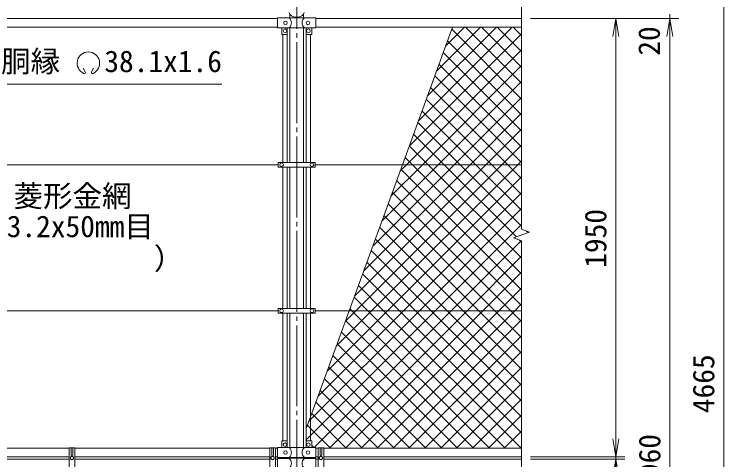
# Model space of a CAD drawing. Units: millimetres, scale not verified. Extents: x -8400 to 8400, y -5940 to 5940.
# Drawn here: x -5951 to -2794, y -444 to 1539 of the extents above; entities that cross this region are included whole.
import ezdxf
from ezdxf.enums import TextEntityAlignment as Align

# ---------------------------------------------------------------- set-up
doc = ezdxf.new("R2010")
doc.units = ezdxf.units.MM
doc.header["$LTSCALE"] = 20
doc.linetypes.add('LONG_CHAIN', pattern=[21, 18, -1, 1, -1])
for name, color, linetype, lineweight in [('0-3_D-STR1', 1, 'Continuous', 9), ('0-6_D-BMK', 2, 'LONG_CHAIN', 9), ('0-7_D-STR2', 7, 'Continuous', 9), ('0-8_D-STR-DIM', 7, 'Continuous', 9), ('0-9_0', 7, 'Continuous', 9), ('0-A_D-STR3', 3, 'Continuous', 9), ('0-D_D-STR-TXT', 7, 'Continuous', 9)]:
    doc.layers.add(name, color=color, linetype=linetype, lineweight=lineweight)
doc.styles.add('ＭＳ ゴシック', font='')
doc.styles.get('ＭＳ ゴシック').set_extended_font_data('MS Gothic')

# ---------------------------------------------------------------- blocks, each defined once
blk = doc.blocks.new('_Open')
at = {"layer": '0-9_0'}
blk.add_line((-20, 3.333), (0, 0), dxfattribs=at)
blk.add_lwpolyline([(-20, -3.333), (0, 0), (-20, 0)], dxfattribs=at)

msp = doc.modelspace()

# ---------------------------------------------------------------- linework, layer by layer
at = {"layer": '0-3_D-STR1'}
for p, q in [((-6609.45, 1519.71), (-4779.45, 1519.71)), ((-4724.7, 1523.11), (-4724.7, 1539.22)), ((-4664.2, 1523.11), (-4664.2, 1539.22)), ((-4609.45, 1519.71), (-3694.45, 1519.71)), ((-6609.45, 1481.61), (-4779.45, 1481.61)), ((-4724.7, 880.01), (-4724.7, 1478.21)), ((-4664.2, 880.01), (-4664.2, 1478.21)), ((-4609.45, 1481.61), (-3694.45, 1481.61)), ((-4724.7, 230.01), (-4724.7, 859.41)), ((-4664.2, 230.01), (-4664.2, 859.41)), ((-4724.7, -388.69), (-4724.7, 209.41)), ((-4664.2, -388.69), (-4664.2, 209.41)), ((-6574.45, -392.19), (-5706.95, -392.19)), ((-5681.95, -392.19), (-4814.45, -392.19)), ((-4789.45, -392.19), (-4779.45, -392.19)), ((-4609.45, -392.19), (-4599.45, -392.19)), ((-4574.45, -392.19), (-3694.45, -392.19)), ((-6574.45, -430.29), (-5706.95, -430.29)), ((-6574.45, -440.29), (-5706.95, -440.29)), ((-5681.95, -430.29), (-4814.45, -430.29)), ((-5681.95, -440.29), (-4814.45, -440.29)), ((-4789.45, -430.29), (-4779.45, -430.29)), ((-4789.45, -440.29), (-4779.45, -440.29)), ((-4724.7, -436.89), (-4724.7, -433.69)), ((-4664.2, -436.89), (-4664.2, -433.69)), ((-4609.45, -430.29), (-4599.45, -430.29)), ((-4609.45, -440.29), (-4599.45, -440.29)), ((-4574.45, -430.29), (-3694.45, -430.29)), ((-4574.45, -440.29), (-3694.45, -440.29))]:
    msp.add_line(p, q, dxfattribs=at)
at = {"layer": '0-6_D-BMK'}
msp.add_line((-4694.45, 2254.71), (-4694.45, -3170.29), dxfattribs=at)
at = {"layer": '0-7_D-STR2'}
for p, q in [((-4154.29, 1062.91), (-3735.59, 1481.61)), ((-4113.82, 1174.09), (-3806.3, 1481.61)), ((-4073.36, 1285.26), (-3877.01, 1481.61)), ((-4032.89, 1396.44), (-3947.73, 1481.61)), ((-3694.45, 1161.85), (-4005.18, 1472.58)), ((-3694.45, 1232.56), (-3943.49, 1481.61)), ((-3694.45, 1303.27), (-3872.78, 1481.61)), ((-3694.45, 1373.98), (-3802.07, 1481.61)), ((-3694.45, 1444.69), (-3731.36, 1481.61)), ((-4194.75, 951.74), (-3694.45, 1452.04)), ((-3694.45, 1091.14), (-4024.05, 1420.74)), ((-4206.07, 869.71), (-3694.45, 1381.33)), ((-3694.45, 1020.43), (-4042.92, 1368.9)), ((-4135.36, 869.71), (-3694.45, 1310.62)), ((-3694.45, 949.72), (-4061.79, 1317.06)), ((-3694.45, 879.01), (-4080.66, 1265.21)), ((-4064.65, 869.71), (-3694.45, 1239.91)), ((-3755.86, 869.71), (-4099.52, 1213.37)), ((-3993.94, 869.71), (-3694.45, 1169.2)), ((-3826.57, 869.71), (-4118.39, 1161.53)), ((-3897.28, 869.71), (-4137.26, 1109.69)), ((-3923.23, 869.71), (-3694.45, 1098.49)), ((-3852.52, 869.71), (-3694.45, 1027.78)), ((-4109.41, 869.71), (-4193.87, 954.16)), ((-3781.81, 869.71), (-3694.45, 957.07)), ((-4180.12, 869.71), (-4212.74, 902.32)), ((-3711.1, 869.71), (-3694.45, 886.36)), ((-4437.54, 284.69), (-3852.52, 869.71)), ((-4431.81, 219.71), (-3781.81, 869.71)), ((-4397.07, 395.86), (-3923.23, 869.71)), ((-4361.1, 219.71), (-3711.1, 869.71)), ((-4356.61, 507.04), (-3993.94, 869.71)), ((-4316.14, 618.21), (-4064.65, 869.71)), ((-4275.68, 729.39), (-4135.36, 869.71)), ((-4235.22, 840.56), (-4206.07, 869.71)), ((-3694.45, 384.03), (-4180.12, 869.71)), ((-3694.45, 454.74), (-4109.41, 869.71)), ((-3694.45, 666.87), (-3897.28, 869.71)), ((-3694.45, 737.58), (-3826.57, 869.71)), ((-3694.45, 808.29), (-3755.86, 869.71)), ((-3694.45, 313.32), (-4231.61, 850.48)), ((-4290.39, 219.71), (-3694.45, 815.65)), ((-3694.45, 242.61), (-4250.48, 798.64)), ((-3742.26, 219.71), (-4269.34, 746.8)), ((-4219.68, 219.71), (-3694.45, 744.94)), ((-3812.97, 219.71), (-4288.21, 694.95)), ((-3883.68, 219.71), (-4307.08, 643.11)), ((-3954.39, 219.71), (-4325.95, 591.27)), ((-3665.52, 567.24), (-3672.74, 574.46)), ((-4025.1, 219.71), (-4344.82, 539.43)), ((-3694.45, 525.45), (-3703.26, 534.26)), ((-4095.81, 219.71), (-4363.69, 487.59)), ((-3936.83, 219.71), (-3694.45, 462.09)), ((-4166.52, 219.71), (-4382.56, 435.75)), ((-4237.23, 219.71), (-4401.43, 383.9)), ((-3866.12, 219.71), (-3694.45, 391.38)), ((-4307.94, 219.71), (-4420.3, 332.06)), ((-3795.41, 219.71), (-3694.45, 320.67)), ((-4378.65, 219.71), (-4439.16, 280.22)), ((-4449.36, 219.71), (-4458.03, 228.38)), ((-3724.7, 219.71), (-3694.45, 249.96)), ((-4599.4, -160.01), (-4219.68, 219.71)), ((-4558.93, -48.84), (-4290.39, 219.71)), ((-4548.73, -392.19), (-3936.83, 219.71)), ((-4518.47, 62.34), (-4361.1, 219.71)), ((-4478.02, -392.19), (-3866.12, 219.71)), ((-4478, 173.51), (-4431.81, 219.71)), ((-3837.46, -392.19), (-4449.36, 219.71)), ((-4407.31, -392.19), (-3795.41, 219.71)), ((-3766.75, -392.19), (-4378.65, 219.71)), ((-4336.6, -392.19), (-3724.7, 219.71)), ((-3696.04, -392.19), (-4307.94, 219.71)), ((-3694.45, -323.08), (-4237.23, 219.71)), ((-3694.45, -252.37), (-4166.52, 219.71)), ((-3694.45, -181.66), (-4095.81, 219.71)), ((-3694.45, -110.94), (-4025.1, 219.71)), ((-3694.45, -40.23), (-3954.39, 219.71)), ((-3694.45, 30.48), (-3883.68, 219.71)), ((-3694.45, 101.19), (-3812.97, 219.71)), ((-3694.45, 171.9), (-3742.26, 219.71)), ((-3908.17, -392.19), (-4476.9, 176.54)), ((-4265.89, -392.19), (-3694.45, 179.25)), ((-3978.88, -392.19), (-4495.77, 124.69)), ((-4195.18, -392.19), (-3694.45, 108.54)), ((-4049.59, -392.19), (-4514.64, 72.85)), ((-4124.47, -392.19), (-3694.45, 37.83)), ((-4120.3, -392.19), (-4533.51, 21.01)), ((-4191.02, -392.19), (-4552.38, -30.83)), ((-4053.76, -392.19), (-3694.45, -32.88)), ((-4261.73, -392.19), (-4571.25, -82.67)), ((-3983.05, -392.19), (-3694.45, -103.59)), ((-4332.44, -392.19), (-4590.11, -134.51)), ((-4403.15, -392.19), (-4608.98, -186.36)), ((-3912.34, -392.19), (-3694.45, -174.3)), ((-4473.86, -392.19), (-4627.85, -238.2)), ((-3841.63, -392.19), (-3694.45, -245.01)), ((-3770.92, -392.19), (-3694.45, -315.72)), ((-4648.28, -359.19), (-4651.95, -355.53)), ((-4618.28, -389.19), (-4627.45, -380.03)), ((-3700.2, -392.19), (-3694.45, -386.43))]:
    msp.add_line(p, q, dxfattribs=at)
for points in [[(-3694.45, 1481.61), (-4001.89, 1481.61), (-4224.61, 869.71), (-3694.45, 869.71)], [(-3659.21, 569.53), (-3694.45, 582.36), (-3694.45, 869.71), (-4224.61, 869.71), (-4461.19, 219.71), (-3694.45, 219.71), (-3694.45, 531.06), (-3729.68, 543.88)]]:
    msp.add_lwpolyline(points, close=True, dxfattribs=at)
for points in [[(-3694.45, 596.16), (-3967.99, 869.71), (-4156.13, 1057.85)], [(-3717.36, 548.37), (-4038.7, 869.71), (-4175, 1006.01)], [(-4639.86, -271.19), (-4632.95, -264.27), (-4148.96, 219.71), (-3694.45, 674.23)], [(-4651.95, -353.98), (-4632.95, -334.98), (-4078.25, 219.71), (-3694.45, 603.52)], [(-4616.44, -389.19), (-4007.54, 219.71), (-3695.73, 531.52)], [(-4461.19, 219.71), (-4632.95, -252.19), (-4632.95, -359.19), (-4629.45, -359.19)], [(-4583.45, -390.92), (-4574.45, -390.92), (-4574.45, -392.19), (-3694.45, -392.19), (-3694.45, 219.71), (-4461.19, 219.71)], [(-4650.45, -359.19), (-4632.95, -359.19), (-4632.95, -252.19), (-4651.95, -304.39)], [(-4651.95, -304.39), (-4651.95, -359.87), (-4651.99, -362.46)], [(-4544.57, -392.19), (-4632.95, -303.82), (-4646.72, -290.04)], [(-4627.45, -361.19), (-4627.45, -389.19), (-4609.45, -389.19), (-4609.45, -392.19), (-4599.45, -392.19), (-4599.45, -390.92), (-4590.45, -390.92)]]:
    msp.add_lwpolyline(points, dxfattribs=at)
for centre, radius, start, end in [((-4650.45, -361.19), 2, 90, 219.45585), ((-4629.45, -361.19), 2, 0, 90), ((-4586.95, -396.55), 6.62, 58.10921, 121.89079)]:
    msp.add_arc(centre, radius, start, end, dxfattribs=at)
at = {"layer": '0-8_D-STR-DIM'}
for p, q in [((-3694.45, 2264.71), (-3694.45, 582.36)), ((-2794.45, 2144.71), (-2794.45, -2360.29)), ((-3654.45, 1519.71), (-2994.45, 1519.71)), ((-3654.45, 1519.71), (-3234.45, 1519.71)), ((-3654.45, 1519.71), (-2994.45, 1519.71)), ((-3034.45, 1519.71), (-3034.45, 1539.71)), ((-3274.45, -350.29), (-3274.45, 1439.71)), ((-3034.45, 1439.71), (-3034.45, -2360.29)), ((-3034.45, 1439.71), (-3034.45, 1359.71)), ((-3729.68, 543.88), (-3659.21, 569.53)), ((-3659.21, 569.53), (-3694.45, 582.36)), ((-3694.45, 531.06), (-3729.68, 543.88)), ((-3694.45, 531.06), (-3694.45, -1389.64)), ((-3274.45, -350.29), (-3274.45, -270.29)), ((-3654.45, -430.29), (-3234.45, -430.29)), ((-3654.45, -430.29), (-3234.45, -430.29)), ((-3654.45, -440.29), (-3234.45, -440.29)), ((-3654.45, -440.29), (-3234.45, -440.29)), ((-3274.45, -440.29), (-3274.45, -430.29))]:
    msp.add_line(p, q, dxfattribs=at)
at = {"layer": '0-A_D-STR3'}
for p, q in [((-4779.45, 1522.61), (-4728.25, 1522.61)), ((-4779.45, 1522.61), (-4779.45, 1478.61)), ((-4728.25, 1523.11), (-4729.25, 1522.61)), ((-4660.65, 1522.61), (-4609.45, 1522.61)), ((-4609.45, 1522.61), (-4609.45, 1478.61)), ((-4779.45, 1478.61), (-4728.25, 1478.61)), ((-4761.45, 1478.61), (-4761.45, 1450.61)), ((-4736.45, 1478.61), (-4736.45, 1450.61)), ((-4728.25, 1478.11), (-4729.25, 1478.61)), ((-4728.25, 1478.11), (-4660.65, 1478.11)), ((-4660.65, 1478.11), (-4659.65, 1478.61)), ((-4660.65, 1478.61), (-4609.45, 1478.61)), ((-4652.45, 1478.61), (-4652.45, 1450.61)), ((-4627.45, 1478.61), (-4627.45, 1450.61)), ((-4738.45, 1448.61), (-4759.45, 1448.61)), ((-4755.95, 1448.71), (-4755.95, 880.01)), ((-4736.95, 1448.84), (-4736.95, 880.01)), ((-4651.95, 1448.84), (-4651.95, 880.01)), ((-4650.45, 1448.61), (-4629.45, 1448.61)), ((-4632.95, 1448.71), (-4632.95, 880.01)), ((-4776.95, 869.71), (-6612.45, 869.71)), ((-4776.95, 880.01), (-4611.95, 880.01)), ((-4776.95, 880.01), (-4776.95, 859.41)), ((-4776.95, 859.41), (-4611.95, 859.41)), ((-4755.95, 859.41), (-4755.95, 230.01)), ((-4736.95, 859.41), (-4736.95, 230.01)), ((-4651.95, 859.41), (-4651.95, 230.01)), ((-4632.95, 859.41), (-4632.95, 230.01)), ((-4611.95, 880.01), (-4611.95, 859.41)), ((-3694.45, 869.71), (-4611.95, 869.71)), ((-4776.95, 230.01), (-4611.95, 230.01)), ((-4776.95, 230.01), (-4776.95, 209.41)), ((-4611.95, 230.01), (-4611.95, 209.41)), ((-4776.95, 219.71), (-6612.45, 219.71)), ((-4776.95, 209.41), (-4611.95, 209.41)), ((-4755.95, -359.19), (-4755.95, 209.41)), ((-4736.95, -359.87), (-4736.95, 209.41)), ((-4651.95, -359.87), (-4651.95, 209.41)), ((-4632.95, -359.19), (-4632.95, 209.41)), ((-3694.45, 219.71), (-4611.95, 219.71)), ((-4761.45, -389.19), (-4761.45, -361.19)), ((-4738.45, -359.19), (-4759.45, -359.19)), ((-4736.45, -389.19), (-4736.45, -361.19)), ((-4652.45, -389.19), (-4652.45, -361.19)), ((-4650.45, -359.19), (-4629.45, -359.19)), ((-4627.45, -389.19), (-4627.45, -361.19)), ((-5697.95, -390.92), (-5697.95, -423.29)), ((-5681.95, -390.92), (-5690.95, -390.92)), ((-5690.95, -390.92), (-5690.95, -423.29)), ((-4805.45, -390.92), (-4805.45, -423.29)), ((-4789.45, -390.92), (-4798.45, -390.92)), ((-4798.45, -390.92), (-4798.45, -423.29)), ((-4779.45, -389.19), (-4728.25, -389.19)), ((-4779.45, -433.19), (-4779.45, -389.19)), ((-4728.25, -388.69), (-4729.25, -389.19)), ((-4728.25, -388.69), (-4660.65, -388.69)), ((-4660.65, -388.69), (-4659.65, -389.19)), ((-4660.65, -389.19), (-4609.45, -389.19)), ((-4609.45, -433.19), (-4609.45, -389.19)), ((-4599.45, -390.92), (-4590.45, -390.92)), ((-4590.45, -390.92), (-4590.45, -423.29)), ((-4583.45, -390.92), (-4583.45, -423.29)), ((-4779.45, -433.19), (-4728.25, -433.19)), ((-4779.45, -437.39), (-4728.25, -437.39)), ((-4779.45, -437.39), (-4779.45, -481.39)), ((-4728.25, -433.69), (-4729.25, -433.19)), ((-4728.25, -436.89), (-4729.25, -437.39)), ((-4660.65, -433.19), (-4609.45, -433.19)), ((-4660.65, -437.39), (-4609.45, -437.39)), ((-4609.45, -437.39), (-4609.45, -481.39))]:
    msp.add_line(p, q, dxfattribs=at)
for points in [[(-4728.25, 1523.11), (-4660.65, 1523.11), (-4659.65, 1522.61)], [(-5697.95, -390.92), (-5706.95, -390.92), (-5706.95, -480.18), (-5697.95, -480.18)], [(-5690.95, -480.18), (-5681.95, -480.18), (-5681.95, -390.92)], [(-4805.45, -390.92), (-4814.45, -390.92), (-4814.45, -480.18), (-4805.45, -480.18)], [(-4798.45, -480.18), (-4789.45, -480.18), (-4789.45, -390.92)], [(-4590.45, -480.18), (-4599.45, -480.18), (-4599.45, -390.92)], [(-4583.45, -390.92), (-4574.45, -390.92), (-4574.45, -480.18), (-4583.45, -480.18)], [(-4728.25, -433.69), (-4660.65, -433.69), (-4659.65, -433.19)], [(-4728.25, -436.89), (-4660.65, -436.89), (-4659.65, -437.39)]]:
    msp.add_lwpolyline(points, dxfattribs=at)
for points in [[(-5694.45, -443.39), (-5687.43, -439.34), (-5687.43, -431.24), (-5694.45, -427.19), (-5701.46, -431.24), (-5701.46, -439.34)], [(-4801.95, -443.39), (-4794.93, -439.34), (-4794.93, -431.24), (-4801.95, -427.19), (-4808.96, -431.24), (-4808.96, -439.34)], [(-4586.95, -443.39), (-4593.96, -439.34), (-4593.96, -431.24), (-4586.95, -427.19), (-4579.93, -431.24), (-4579.93, -439.34)]]:
    msp.add_lwpolyline(points, close=True, dxfattribs=at)
for centre, radius in [((-4744.45, 1500.61), 8), ((-4644.45, 1500.61), 8), ((-4746.45, 1465.61), 8), ((-4642.45, 1465.61), 8), ((-4761.95, 869.71), 8), ((-4626.95, 869.71), 8), ((-4761.95, 219.71), 8), ((-4626.95, 219.71), 8), ((-4746.45, -376.19), 8), ((-4642.45, -376.19), 8), ((-4744.45, -411.19), 8), ((-4644.45, -411.19), 8), ((-5694.45, -435.29), 7.03), ((-4801.95, -435.29), 7.03), ((-4586.95, -435.29), 7.03)]:
    msp.add_circle(centre, radius, dxfattribs=at)
for centre, radius, start, end in [((-4746.83, 1500.61), 28.8, 310.19176, 49.80824), ((-4642.06, 1500.61), 28.8, 130.19176, 229.80824), ((-4759.45, 1450.61), 2, 180, 270), ((-4738.45, 1450.61), 2, 270, 0), ((-4650.45, 1450.61), 2, 180, 270), ((-4629.45, 1450.61), 2, 270, 0), ((-4759.45, -361.19), 2, 90, 180), ((-4738.45, -361.19), 2, 0, 90), ((-4650.45, -361.19), 2, 90, 180), ((-4629.45, -361.19), 2, 0, 90), ((-5694.45, -396.55), 6.62, 58.10921, 121.89079), ((-4801.95, -396.55), 6.62, 58.10921, 121.89079), ((-4746.83, -411.19), 28.8, 310.19176, 49.80824), ((-4642.06, -411.19), 28.8, 130.19176, 229.80824), ((-4586.95, -396.55), 6.62, 58.10921, 121.89079), ((-5694.45, -423.29), 3.5, 180, 0), ((-4801.95, -423.29), 3.5, 180, 0), ((-4746.83, -459.39), 28.8, 310.19176, 49.80824), ((-4642.06, -459.39), 28.8, 130.19176, 229.80824), ((-4586.95, -423.29), 3.5, 180, 0)]:
    msp.add_arc(centre, radius, start, end, dxfattribs=at)
msp.add_ellipse((-4694.45, 1549.64), major_axis=(-33.65, 0), ratio=0.707107, start_param=0.0943684, end_param=3.0472243, dxfattribs=at)
at = {"layer": '0-D_D-STR-TXT'}
for p, q in [((-5635.31, 1283.18), (-5644.52, 1299.14)), ((-5607.57, 1283.18), (-5598.36, 1299.14))]:
    msp.add_line(p, q, dxfattribs=at)
msp.add_lwpolyline([(-5027.74, 1227.65), (-6113.52, 1227.65), (-6240.65, 1567.04)], dxfattribs=at)
for centre, radius, start, end in [((-5621.44, 1321.32), 50.01, 294.32478, 245.67522), ((-5639.87, 1280.42), 5.26, 245.67522, 30), ((-5603.01, 1280.42), 5.26, 150, 294.32478)]:
    msp.add_arc(centre, radius, start, end, dxfattribs=at)

# ---------------------------------------------------------------- block references
at = {"layer": '0-8_D-STR-DIM', "xscale": 4, "yscale": 4}
for p, rotation in [((-3274.45, 1519.71), 90), ((-3034.45, 1519.71), 90), ((-3034.45, 1519.71), 90), ((-3274.45, -430.29), 270), ((-3274.45, -430.29), 270), ((-3274.45, -440.29), 90), ((-3274.45, -440.29), 90)]:
    msp.add_blockref('_Open', p, dxfattribs=dict(at, rotation=rotation))

# ---------------------------------------------------------------- texts
at = {"layer": '0-8_D-STR-DIM', "style": 'ＭＳ ゴシック'}
for s, p in [('20', (-3050.08, 1354.67)), ('1950', (-3287.94, 410.91)), ('4665', (-2807.94, -235.99)), ('3960', (-3047.94, -590.54))]:
    msp.add_text(s, height=96.19, rotation=90, dxfattribs=at).set_placement(p, align=Align.BOTTOM_LEFT)
at = {"layer": '0-D_D-STR-TXT', "style": 'ＭＳ ゴシック'}
for s, p in [('胴縁 \u300038.1x1.6', (-6009.64, 1252.82)), ('菱形金網', (-5954.34, 653.5)), ('φ3.2x50mm目', (-6084.29, 518.32)), ('（\u3000\u3000   \u3000\u3000）', (-6181.76, 375.03))]:
    msp.add_text(s, height=96.19, dxfattribs=at).set_placement(p, align=Align.BOTTOM_LEFT)

doc.saveas('drawing.dxf')
